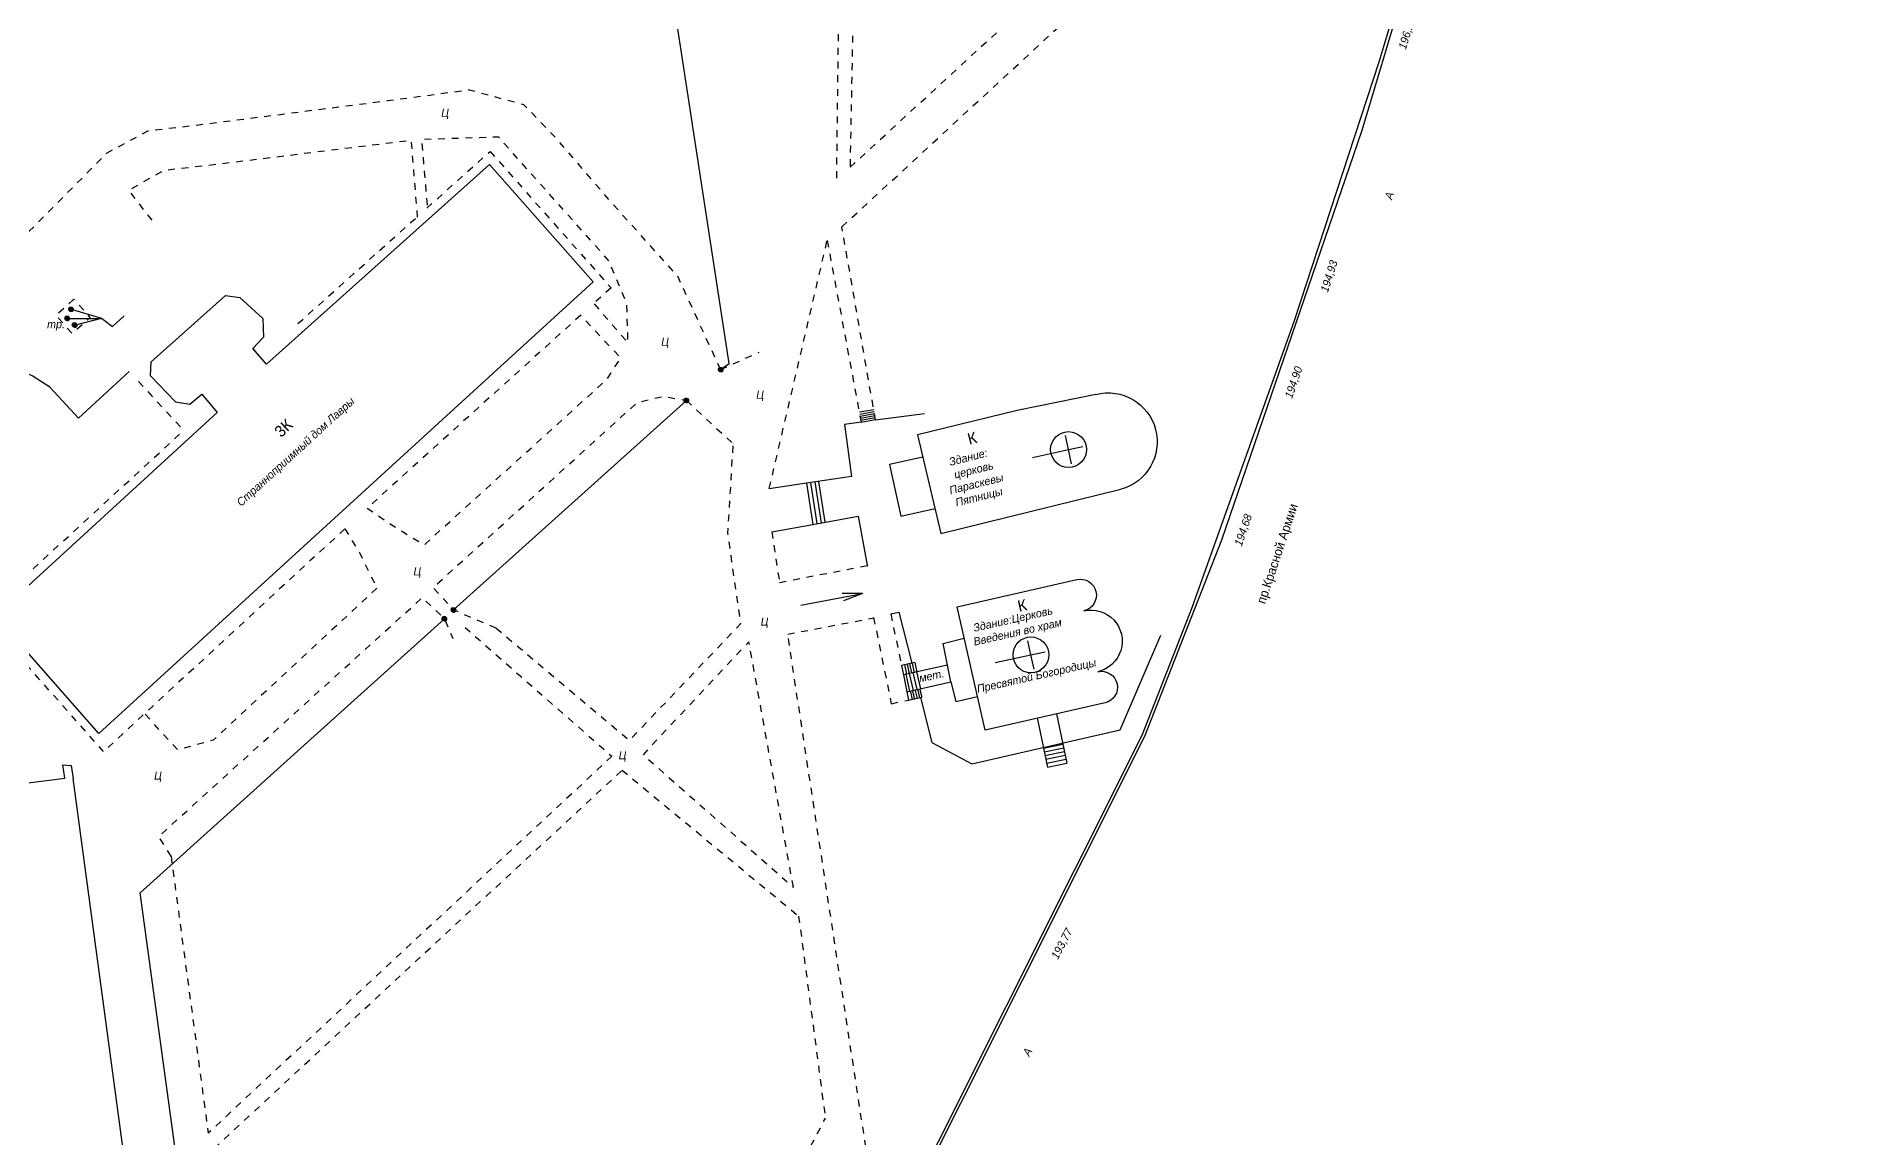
# Model space of a CAD drawing. Header units: metres. Extents: x 2227888 to 2228620, y 529759 to 530801.
# Drawn here: x 2228305.7 to 2228503.6, y 530104.2 to 530224.7 of the extents above; entities that cross this region are included whole.
import ezdxf

# ---------------------------------------------------------------- set-up
doc = ezdxf.new("R2010")
doc.units = ezdxf.units.M
doc.header["$LTSCALE"] = 0.5
for name, pattern in [('189_3', [3, 1.5, -1.5]), ('24', [3, 1.5, -1.5]), ('CONTI', [0])]:
    doc.linetypes.add(name, pattern=pattern)
for name, color, linetype in [('АВТОДОРОГИ', 252, 'CONTI'), ('ЗДАН_ОБЩЕСТ', 252, 'CONTI'), ('КУЛЬТ_РИТУАЛ', 252, 'CONTI'), ('ОГРАЖДЕНИЯ', 252, 'CONTI'), ('СООРУЖЕНИЯ', 252, 'CONTI'), ('ТРОТУАРЫ', 252, 'CONTI')]:
    doc.layers.add(name, color=color, linetype=linetype)
doc.layers.add('ИИ_Ограды_025', color=7, linetype='Continuous', lineweight=25)
doc.layers.get('0').off()
doc.styles.get("Standard").update_dxf_attribs({"font": '', "height": 0.875})
doc.styles.add('БМ431', font='', dxfattribs={"height": 0.875})
doc.styles.add('древний курсив', font='', dxfattribs={"height": 0.875})
doc.styles.add('рубленый', font='', dxfattribs={"height": 1})
doc.styles.get('Standard').set_extended_font_data('Bm431', italic=True)
doc.styles.get('БМ431').set_extended_font_data('Bm431', italic=True)
doc.styles.get('древний курсив').set_extended_font_data('D431', italic=True)
doc.styles.get('рубленый').set_extended_font_data('P131')
doc.linetypes.add('119_3', pattern='A,6,-2,[12,GUGK.shx,S=1,R=0,X=0,Y=0],6,[12,GUGK.shx,S=1,R=180,X=0,Y=0],-2', length=16)
doc.linetypes.add('122_k', pattern='A,1,-2,6,-0.5,-0.2,["К",Standard,S=2,R=0,X=-0.1,Y=-1],-0.2,-2,6,-2,6,-2,6', length=33.9)
doc.linetypes.add('280', pattern='A,2,[9,GUGK.shx,S=0.25,R=0,X=0,Y=0.5],2,0', length=4)
doc.linetypes.add('474_1', pattern='A,1.5,[4,GUGK.shx,S=1,R=0,X=0,Y=-0.5],-0.5,[5,GUGK.shx,S=0.3,R=45,X=0,Y=0.5],0.001,-0.5,0.5', length=3.001)
doc.linetypes.add('474_2', pattern='A,2,[8,GUGK.shx,S=0.1,R=0,X=0,Y=0],2', length=4)
doc.linetypes.add('84a_2', pattern='A,0.001,[5,GUGK.shx,S=0.9,R=225,X=0,Y=0],0.5,[5,GUGK.shx,S=0.4,R=225,X=0,Y=0],0.5', length=1.001)

# ---------------------------------------------------------------- blocks, each defined once
blk = doc.blocks.new('g107_1a')
at = {"linetype": 'Continuous'}
for p, q in [((-0.25, 0.05), (-0.05, 0.25)), ((-0.25, 0.05), (-0.05, 0.25)), ((-0.25, 0.04), (-0.04, 0.25)), ((-0.25, 0.04), (-0.04, 0.25)), ((-0.25, 0.04), (-0.04, 0.25)), ((-0.25, 0.04), (-0.04, 0.25)), ((-0.25, 0.04), (-0.04, 0.25)), ((-0.25, 0.03), (-0.03, 0.25)), ((-0.25, 0.03), (-0.03, 0.25)), ((-0.25, 0.03), (-0.03, 0.25)), ((-0.25, 0.03), (-0.03, 0.25)), ((-0.25, 0.03), (-0.03, 0.25)), ((-0.25, 0.02), (-0.02, 0.25)), ((-0.25, 0.02), (-0.02, 0.25)), ((-0.25, 0.02), (-0.02, 0.25)), ((-0.25, 0.02), (-0.02, 0.25)), ((-0.25, 0.02), (-0.02, 0.25)), ((-0.25, 0.01), (-0.01, 0.25)), ((-0.25, 0.01), (-0.01, 0.25)), ((-0.25, 0.01), (-0.01, 0.25)), ((-0.25, 0.01), (-0.01, 0.25)), ((-0.25, 0.01), (-0.01, 0.25)), ((-0.25, 0), (0, 0.25)), ((-0.25, 0), (0, 0.25)), ((-0.25, 0), (0, 0.25)), ((-0.25, 0), (0, 0.25)), ((-0.25, 0), (0, 0.25)), ((-0.25, 0), (0, 0.25)), ((-0.25, -0.01), (0.01, 0.25)), ((-0.25, -0.01), (0.01, 0.25)), ((-0.25, -0.01), (0.01, 0.25)), ((-0.25, -0.01), (0.01, 0.25)), ((-0.25, -0.01), (0.01, 0.25)), ((-0.25, -0.01), (0.01, 0.25)), ((-0.25, -0.02), (0.02, 0.25)), ((-0.25, -0.02), (0.02, 0.25)), ((-0.25, -0.02), (0.02, 0.25)), ((-0.25, -0.02), (0.02, 0.25)), ((-0.25, -0.02), (0.02, 0.25)), ((-0.25, -0.02), (0.02, 0.25)), ((-0.25, -0.03), (0.03, 0.25)), ((-0.25, -0.03), (0.03, 0.25)), ((-0.25, -0.03), (0.03, 0.25)), ((-0.25, -0.03), (0.03, 0.25)), ((-0.25, -0.03), (0.03, 0.25)), ((-0.25, -0.03), (0.03, 0.25)), ((-0.25, -0.04), (0.03, 0.25)), ((-0.25, -0.04), (0.04, 0.25)), ((-0.25, -0.04), (0.04, 0.25)), ((-0.25, -0.04), (0.04, 0.25)), ((-0.25, -0.04), (0.04, 0.25)), ((-0.25, -0.04), (0.04, 0.25)), ((-0.25, -0.04), (0.04, 0.25)), ((-0.25, -0.05), (0.05, 0.25)), ((-0.25, -0.05), (0.05, 0.25)), ((-0.25, -0.05), (0.05, 0.25)), ((-0.24, 0.08), (-0.08, 0.24)), ((-0.24, 0.08), (-0.08, 0.24)), ((-0.24, 0.08), (-0.08, 0.24)), ((-0.24, 0.07), (-0.07, 0.24)), ((-0.24, 0.07), (-0.07, 0.24)), ((-0.24, 0.07), (-0.07, 0.24)), ((-0.24, 0.07), (-0.07, 0.24)), ((-0.24, 0.06), (-0.06, 0.24)), ((-0.24, 0.06), (-0.06, 0.24)), ((-0.24, 0.06), (-0.06, 0.24)), ((-0.24, 0.06), (-0.06, 0.24)), ((-0.24, 0.06), (-0.06, 0.24)), ((-0.24, 0.05), (-0.05, 0.24)), ((-0.24, 0.05), (-0.05, 0.24)), ((-0.24, -0.05), (0.05, 0.24)), ((-0.24, -0.05), (0.05, 0.24)), ((-0.24, -0.05), (0.05, 0.24)), ((-0.24, -0.05), (0.05, 0.24)), ((-0.24, -0.06), (0.06, 0.24)), ((-0.24, -0.06), (0.06, 0.24)), ((-0.24, -0.06), (0.06, 0.24)), ((-0.24, -0.06), (0.06, 0.24)), ((-0.24, -0.06), (0.06, 0.24)), ((-0.24, -0.06), (0.06, 0.24)), ((-0.24, -0.06), (0.06, 0.24)), ((-0.24, -0.07), (0.07, 0.24)), ((-0.24, -0.07), (0.07, 0.24)), ((-0.24, -0.07), (0.07, 0.24)), ((-0.24, -0.07), (0.07, 0.24)), ((-0.24, -0.07), (0.07, 0.24)), ((-0.24, -0.07), (0.07, 0.24)), ((-0.24, -0.07), (0.07, 0.24)), ((-0.24, -0.08), (0.08, 0.24)), ((-0.24, -0.08), (0.08, 0.24)), ((-0.24, -0.08), (0.08, 0.24)), ((-0.24, -0.08), (0.08, 0.24)), ((-0.24, -0.08), (0.08, 0.24)), ((-0.24, -0.08), (0.08, 0.24)), ((-0.24, -0.08), (0.08, 0.24)), ((-0.24, -0.08), (0.08, 0.24)), ((-0.23, 0.11), (-0.11, 0.23)), ((-0.23, 0.1), (-0.1, 0.23)), ((-0.23, 0.1), (-0.1, 0.23)), ((-0.23, 0.1), (-0.1, 0.23)), ((-0.23, 0.09), (-0.09, 0.23)), ((-0.23, 0.09), (-0.09, 0.23)), ((-0.23, 0.09), (-0.09, 0.23)), ((-0.24, 0.09), (-0.09, 0.23)), ((-0.23, -0.09), (0.09, 0.23)), ((-0.23, -0.09), (0.09, 0.23)), ((-0.23, -0.09), (0.09, 0.23)), ((-0.23, -0.09), (0.09, 0.23)), ((-0.23, -0.09), (0.09, 0.23)), ((-0.23, -0.09), (0.09, 0.23)), ((-0.23, -0.09), (0.09, 0.23)), ((-0.23, -0.09), (0.09, 0.23)), ((-0.23, -0.1), (0.1, 0.23)), ((-0.23, -0.1), (0.1, 0.23)), ((-0.23, -0.1), (0.1, 0.23)), ((-0.23, -0.1), (0.1, 0.23)), ((-0.23, -0.1), (0.1, 0.23)), ((-0.23, -0.1), (0.1, 0.23)), ((-0.23, -0.1), (0.1, 0.23)), ((-0.23, -0.1), (0.1, 0.23)), ((-0.23, -0.11), (0.11, 0.23)), ((-0.23, -0.11), (0.11, 0.23)), ((-0.23, -0.11), (0.11, 0.23)), ((-0.22, 0.12), (-0.13, 0.22)), ((-0.22, 0.12), (-0.12, 0.22)), ((-0.22, 0.12), (-0.12, 0.22)), ((-0.22, 0.11), (-0.11, 0.22)), ((-0.22, 0.11), (-0.11, 0.22)), ((-0.22, -0.11), (0.11, 0.22)), ((-0.22, -0.11), (0.11, 0.22)), ((-0.22, -0.11), (0.11, 0.22)), ((-0.22, -0.11), (0.11, 0.22)), ((-0.22, -0.11), (0.11, 0.22)), ((-0.22, -0.12), (0.12, 0.22)), ((-0.22, -0.12), (0.12, 0.22)), ((-0.22, -0.12), (0.12, 0.22)), ((-0.22, -0.12), (0.12, 0.22)), ((-0.22, -0.12), (0.12, 0.22)), ((-0.22, -0.12), (0.12, 0.22)), ((-0.22, -0.12), (0.12, 0.22)), ((-0.22, -0.12), (0.12, 0.22)), ((-0.22, -0.12), (0.12, 0.22)), ((-0.22, -0.13), (0.13, 0.22)), ((-0.22, -0.13), (0.13, 0.22)), ((-0.21, 0.14), (-0.14, 0.21)), ((-0.21, 0.13), (-0.13, 0.21)), ((-0.21, 0.13), (-0.13, 0.21)), ((-0.21, -0.13), (0.13, 0.21)), ((-0.21, -0.13), (0.13, 0.21)), ((-0.21, -0.13), (0.13, 0.21)), ((-0.21, -0.13), (0.13, 0.21)), ((-0.21, -0.13), (0.13, 0.21)), ((-0.21, -0.13), (0.13, 0.21)), ((-0.21, -0.13), (0.13, 0.21)), ((-0.21, -0.14), (0.14, 0.21)), ((-0.21, -0.14), (0.14, 0.21)), ((-0.21, -0.14), (0.14, 0.21)), ((-0.21, -0.14), (0.14, 0.21)), ((-0.21, -0.14), (0.14, 0.21)), ((-0.21, -0.14), (0.14, 0.21)), ((-0.21, -0.14), (0.14, 0.21)), ((-0.21, -0.14), (0.14, 0.21)), ((-0.2, 0.15), (-0.15, 0.2)), ((-0.2, 0.14), (-0.14, 0.2)), ((-0.2, -0.14), (0.14, 0.2)), ((-0.2, -0.14), (0.14, 0.2)), ((-0.2, -0.15), (0.15, 0.2)), ((-0.2, -0.15), (0.15, 0.2)), ((-0.2, -0.15), (0.15, 0.2)), ((-0.2, -0.15), (0.15, 0.2)), ((-0.2, -0.15), (0.15, 0.2)), ((-0.2, -0.15), (0.15, 0.2)), ((-0.2, -0.15), (0.15, 0.2)), ((-0.2, -0.15), (0.15, 0.2)), ((-0.2, -0.15), (0.15, 0.2)), ((-0.2, -0.16), (0.16, 0.2)), ((-0.2, -0.16), (0.16, 0.2)), ((-0.19, 0.16), (-0.16, 0.19)), ((-0.19, -0.16), (0.16, 0.19)), ((-0.19, -0.16), (0.16, 0.19)), ((-0.19, -0.16), (0.16, 0.19)), ((-0.19, -0.16), (0.16, 0.19)), ((-0.19, -0.16), (0.16, 0.19)), ((-0.19, -0.16), (0.16, 0.19)), ((-0.19, -0.16), (0.16, 0.19)), ((-0.19, -0.16), (0.16, 0.19)), ((-0.19, -0.16), (0.16, 0.19)), ((-0.19, -0.17), (0.17, 0.19)), ((-0.19, -0.17), (0.17, 0.19)), ((-0.19, -0.17), (0.17, 0.19)), ((-0.18, -0.17), (0.17, 0.18)), ((-0.18, -0.17), (0.17, 0.18)), ((-0.18, -0.17), (0.17, 0.18)), ((-0.18, -0.17), (0.17, 0.18)), ((-0.18, -0.17), (0.17, 0.18)), ((-0.18, -0.17), (0.17, 0.18)), ((-0.18, -0.17), (0.17, 0.18)), ((-0.18, -0.17), (0.17, 0.18)), ((-0.18, -0.18), (0.18, 0.18)), ((-0.18, -0.18), (0.18, 0.18)), ((-0.18, -0.18), (0.18, 0.18)), ((-0.18, -0.18), (0.18, 0.18)), ((-0.17, -0.18), (0.18, 0.17)), ((-0.17, -0.18), (0.18, 0.17)), ((-0.17, -0.18), (0.18, 0.17)), ((-0.17, -0.18), (0.18, 0.17)), ((-0.17, -0.18), (0.18, 0.17)), ((-0.17, -0.18), (0.18, 0.17)), ((-0.17, -0.18), (0.18, 0.17)), ((-0.17, -0.19), (0.19, 0.17)), ((-0.17, -0.19), (0.19, 0.17)), ((-0.17, -0.19), (0.19, 0.17)), ((-0.17, -0.19), (0.19, 0.17)), ((-0.16, -0.19), (0.19, 0.16)), ((-0.16, -0.19), (0.19, 0.16)), ((-0.16, -0.19), (0.19, 0.16)), ((-0.16, -0.19), (0.19, 0.16)), ((-0.16, -0.19), (0.19, 0.16)), ((-0.16, -0.19), (0.19, 0.16)), ((-0.16, -0.19), (0.19, 0.16)), ((-0.16, -0.19), (0.19, 0.16)), ((-0.16, -0.19), (0.19, 0.16)), ((-0.16, -0.2), (0.2, 0.16)), ((-0.15, -0.2), (0.2, 0.15)), ((-0.15, -0.2), (0.2, 0.15)), ((-0.15, -0.2), (0.2, 0.15)), ((-0.15, -0.2), (0.2, 0.15)), ((-0.15, -0.2), (0.2, 0.15)), ((-0.15, -0.2), (0.2, 0.15)), ((-0.15, -0.2), (0.2, 0.15)), ((-0.15, -0.2), (0.2, 0.15)), ((-0.15, -0.2), (0.2, 0.15)), ((-0.15, -0.2), (0.2, 0.15)), ((-0.14, -0.2), (0.2, 0.14)), ((-0.14, -0.2), (0.2, 0.14)), ((-0.14, -0.21), (0.21, 0.14)), ((-0.14, -0.21), (0.21, 0.14)), ((-0.14, -0.21), (0.21, 0.14)), ((-0.14, -0.21), (0.21, 0.14)), ((-0.14, -0.21), (0.21, 0.14)), ((-0.14, -0.21), (0.21, 0.14)), ((-0.14, -0.21), (0.21, 0.14)), ((-0.13, -0.21), (0.21, 0.13)), ((-0.13, -0.21), (0.21, 0.13)), ((-0.13, -0.21), (0.21, 0.13)), ((-0.13, -0.21), (0.21, 0.13)), ((-0.13, -0.21), (0.21, 0.13)), ((-0.13, -0.21), (0.21, 0.13)), ((-0.13, -0.21), (0.21, 0.13)), ((-0.13, -0.22), (0.22, 0.13)), ((-0.13, -0.22), (0.22, 0.13)), ((-0.13, -0.22), (0.22, 0.12)), ((-0.12, -0.22), (0.22, 0.12)), ((-0.12, -0.22), (0.22, 0.12)), ((-0.12, -0.22), (0.22, 0.12)), ((-0.12, -0.22), (0.22, 0.12)), ((-0.12, -0.22), (0.22, 0.12)), ((-0.12, -0.22), (0.22, 0.12)), ((-0.12, -0.22), (0.22, 0.12)), ((-0.12, -0.22), (0.22, 0.12)), ((-0.11, -0.22), (0.22, 0.11)), ((-0.11, -0.22), (0.22, 0.11)), ((-0.11, -0.22), (0.22, 0.11)), ((-0.11, -0.22), (0.22, 0.11)), ((-0.11, -0.22), (0.22, 0.11)), ((-0.11, -0.23), (0.23, 0.11)), ((-0.11, -0.23), (0.23, 0.11)), ((-0.11, -0.23), (0.23, 0.11)), ((-0.11, -0.23), (0.23, 0.11)), ((-0.1, -0.23), (0.23, 0.1)), ((-0.1, -0.23), (0.23, 0.1)), ((-0.1, -0.23), (0.23, 0.1)), ((-0.1, -0.23), (0.23, 0.1)), ((-0.1, -0.23), (0.23, 0.1)), ((-0.1, -0.23), (0.23, 0.1)), ((-0.1, -0.23), (0.23, 0.1)), ((-0.1, -0.23), (0.23, 0.1)), ((-0.09, -0.23), (0.23, 0.09)), ((-0.09, -0.23), (0.23, 0.09)), ((-0.09, -0.23), (0.23, 0.09)), ((-0.09, -0.23), (0.23, 0.09)), ((-0.09, -0.23), (0.23, 0.09)), ((-0.09, -0.23), (0.23, 0.09)), ((-0.09, -0.23), (0.23, 0.09)), ((-0.09, -0.24), (0.23, 0.09)), ((-0.08, -0.24), (0.24, 0.08)), ((-0.08, -0.24), (0.24, 0.08)), ((-0.08, -0.24), (0.24, 0.08)), ((-0.08, -0.24), (0.24, 0.08)), ((-0.08, -0.24), (0.24, 0.08)), ((-0.08, -0.24), (0.24, 0.08)), ((-0.08, -0.24), (0.24, 0.08)), ((-0.07, -0.24), (0.24, 0.07)), ((-0.07, -0.24), (0.24, 0.07)), ((-0.07, -0.24), (0.24, 0.07)), ((-0.07, -0.24), (0.24, 0.07)), ((-0.07, -0.24), (0.24, 0.07)), ((-0.07, -0.24), (0.24, 0.07)), ((-0.07, -0.24), (0.24, 0.07)), ((-0.06, -0.24), (0.24, 0.06)), ((-0.06, -0.24), (0.24, 0.06)), ((-0.06, -0.24), (0.24, 0.06)), ((-0.06, -0.24), (0.24, 0.06)), ((-0.06, -0.24), (0.24, 0.06)), ((-0.06, -0.24), (0.24, 0.06)), ((-0.06, -0.24), (0.24, 0.06)), ((-0.06, -0.24), (0.24, 0.06)), ((-0.05, -0.24), (0.24, 0.05)), ((-0.05, -0.24), (0.24, 0.05)), ((-0.05, -0.24), (0.24, 0.05)), ((-0.05, -0.25), (0.25, 0.05)), ((-0.05, -0.25), (0.25, 0.05)), ((-0.05, -0.25), (0.25, 0.05)), ((-0.04, -0.25), (0.25, 0.04)), ((-0.04, -0.25), (0.25, 0.04)), ((-0.04, -0.25), (0.25, 0.04)), ((-0.04, -0.25), (0.25, 0.04)), ((-0.04, -0.25), (0.25, 0.04)), ((-0.04, -0.25), (0.25, 0.04)), ((-0.04, -0.25), (0.25, 0.04)), ((-0.03, -0.25), (0.25, 0.03)), ((-0.03, -0.25), (0.25, 0.03)), ((-0.03, -0.25), (0.25, 0.03)), ((-0.03, -0.25), (0.25, 0.03)), ((-0.03, -0.25), (0.25, 0.03)), ((-0.03, -0.25), (0.25, 0.03)), ((-0.02, -0.25), (0.25, 0.02)), ((-0.02, -0.25), (0.25, 0.02)), ((-0.02, -0.25), (0.25, 0.02)), ((-0.02, -0.25), (0.25, 0.02)), ((-0.02, -0.25), (0.25, 0.02)), ((-0.02, -0.25), (0.25, 0.02)), ((-0.01, -0.25), (0.25, 0.01)), ((-0.01, -0.25), (0.25, 0.01)), ((-0.01, -0.25), (0.25, 0.01)), ((-0.01, -0.25), (0.25, 0.01)), ((-0.01, -0.25), (0.25, 0.01)), ((-0.01, -0.25), (0.25, 0.01)), ((0, -0.25), (0.25, 0)), ((0, -0.25), (0.25, 0)), ((0, -0.25), (0.25, 0)), ((0, -0.25), (0.25, 0)), ((0, -0.25), (0.25, 0)), ((0, -0.25), (0.25, 0)), ((0.01, -0.25), (0.25, -0.01)), ((0.01, -0.25), (0.25, -0.01)), ((0.01, -0.25), (0.25, -0.01)), ((0.01, -0.25), (0.25, -0.01)), ((0.01, -0.25), (0.25, -0.01)), ((0.02, -0.25), (0.25, -0.02)), ((0.02, -0.25), (0.25, -0.02)), ((0.02, -0.25), (0.25, -0.02)), ((0.02, -0.25), (0.25, -0.02)), ((0.02, -0.25), (0.25, -0.02)), ((0.02, -0.25), (0.25, -0.02)), ((0.03, -0.25), (0.25, -0.03)), ((0.03, -0.25), (0.25, -0.03)), ((0.03, -0.25), (0.25, -0.03)), ((0.03, -0.25), (0.25, -0.03)), ((0.03, -0.25), (0.25, -0.04)), ((0.04, -0.25), (0.25, -0.04)), ((0.04, -0.25), (0.25, -0.04)), ((0.04, -0.25), (0.25, -0.04)), ((0.04, -0.25), (0.25, -0.04)), ((0.05, -0.25), (0.25, -0.05)), ((0.05, -0.25), (0.25, -0.05)), ((0.05, -0.24), (0.24, -0.05)), ((0.05, -0.24), (0.24, -0.05)), ((0.05, -0.24), (0.24, -0.05)), ((0.06, -0.24), (0.24, -0.06)), ((0.06, -0.24), (0.24, -0.06)), ((0.06, -0.24), (0.24, -0.06)), ((0.06, -0.24), (0.24, -0.06)), ((0.07, -0.24), (0.24, -0.07)), ((0.07, -0.24), (0.24, -0.07)), ((0.07, -0.24), (0.24, -0.07)), ((0.07, -0.24), (0.24, -0.07)), ((0.08, -0.24), (0.24, -0.08)), ((0.08, -0.24), (0.24, -0.08)), ((0.08, -0.24), (0.24, -0.08)), ((0.08, -0.24), (0.24, -0.08)), ((0.09, -0.23), (0.23, -0.09)), ((0.09, -0.23), (0.23, -0.09)), ((0.09, -0.23), (0.23, -0.09)), ((0.1, -0.23), (0.23, -0.1)), ((0.1, -0.23), (0.23, -0.1)), ((0.1, -0.23), (0.23, -0.1)), ((0.11, -0.23), (0.23, -0.11)), ((0.11, -0.23), (0.23, -0.11)), ((0.11, -0.22), (0.22, -0.11)), ((0.12, -0.22), (0.22, -0.12)), ((0.12, -0.22), (0.22, -0.12)), ((0.12, -0.22), (0.22, -0.12)), ((0.13, -0.21), (0.21, -0.13)), ((0.13, -0.21), (0.21, -0.13)), ((0.14, -0.21), (0.21, -0.14)), ((0.14, -0.21), (0.21, -0.14)), ((0.15, -0.2), (0.2, -0.15)), ((0.16, -0.19), (0.19, -0.16)), ((0.17, -0.18), (0.18, -0.17))]:
    blk.add_line(p, q, dxfattribs=at)
blk.add_circle((0, 0), 0.25, dxfattribs=at)

msp = doc.modelspace()

# ---------------------------------------------------------------- linework, layer by layer
at = {"layer": 'АВТОДОРОГИ', "flags": 128}
msp.add_lwpolyline([(2228460.72, 530247.92), (2228450.69, 530214.38), (2228435.36, 530169.58), (2228426.95, 530148.09), (2228400.1, 530094.6), (2228380.27, 530054.45), (2228366.3, 530027.35), (2228358.49, 530012.04)], dxfattribs=at)
at = {"layer": 'ЗДАН_ОБЩЕСТ', "extrusion": (0.00020846, -0.011163, 0.999938)}
for p, q in [((2228327.99, 530196.1), (2228330.52, 530193.81, 0.01)), ((2228329.42, 530190.52, -0.02), (2228329.58, 530190.33, -0.02)), ((2228325.61, 530025.81, -0.55), (2228309.76, 530143.52, -0.54))]:
    msp.add_line(p, q, dxfattribs=at)
at = {"layer": 'ЗДАН_ОБЩЕСТ', "linetype": '24', "lineweight": 25}
for points in [[(2228348.44, 530205.88), (2228355.36, 530212.09), (2228368.59, 530197.16), (2228366.7, 530195.46)], [(2228334.35, 530193.25), (2228347.39, 530204.94)], [(2228365.27, 530194.17), (2228341.92, 530173.08)], [(2228339.47, 530170.82), (2228313.09, 530146.45), (2228299.85, 530161.37), (2228321.85, 530181.56)]]:
    msp.add_lwpolyline(points, dxfattribs=at)
at = {"layer": 'ЗДАН_ОБЩЕСТ', "linetype": 'Continuous', "lineweight": 25}
for points in [[(2228330.92, 530188.83), (2228355.28, 530210.67), (2228366.63, 530197.84), (2228312.58, 530148.42), (2228301.25, 530161.29), (2228325.5, 530183.55)], [(2228330.52, 530193.81), (2228330.59, 530191.77)]]:
    msp.add_lwpolyline(points, dxfattribs=at)
at = {"layer": 'ЗДАН_ОБЩЕСТ', "flags": 128}
for points in [[(2228318.29, 530189.07), (2228326.43, 530196.34)], [(2228326.43, 530196.34), (2228327.99, 530196.1)], [(2228318.22, 530187.56), (2228318.29, 530189.07)]]:
    msp.add_lwpolyline(points, dxfattribs=at)
for points, elevation in [([(2228330.92, 530188.83), (2228329.42, 530190.52), (2228330.59, 530191.77)], -0.04), ([(2228314.9, 530032.6), (2228308.81, 530031.61), (2228294.51, 530141.67), (2228301.1, 530142.55), (2228308.86, 530143.53), (2228308.64, 530144.99), (2228309.54, 530144.92), (2228309.76, 530143.52)], -0.55)]:
    msp.add_lwpolyline(points, dxfattribs=dict(at, elevation=elevation))
at = {"layer": 'ЗДАН_ОБЩЕСТ', "linetype": '24', "flags": 128}
msp.add_lwpolyline([(2228316.92, 530186.92), (2228321.85, 530181.56)], dxfattribs=at)
at = {"layer": 'ЗДАН_ОБЩЕСТ', "linetype": 'Continuous', "elevation": 193.96, "flags": 128}
msp.add_lwpolyline([(2228318.22, 530187.56), (2228318.22, 530187.56), (2228318.22, 530187.56), (2228320.95, 530184.71), (2228322.51, 530184.43), (2228323.83, 530185.54), (2228325.5, 530183.55)], dxfattribs=at)
at = {"layer": 'ИИ_Ограды_025', "linetype": '474_2', "elevation": -2.03}
msp.add_lwpolyline([(2228356.75, 530011.02), (2228359.82, 530014.87), (2228426.68, 530148.26), (2228432.15, 530162.21), (2228443.35, 530193.6), (2228452.62, 530221.87), (2228459.82, 530245.9), (2228466.38, 530269.3), (2228486.66, 530343.9), (2228496.39, 530383.22), (2228498.81, 530397.01), (2228500.41, 530423.43), (2228503.64, 530478.62)], dxfattribs=at)
at = {"layer": 'КУЛЬТ_РИТУАЛ', "extrusion": (0.00020846, -0.011163, 0.999938)}
for p, q in [((2228421.6, 530185.5, -0.1), (2228413.02, 530183.75, -0.11)), ((2228395.76, 530183.59, -0.11), (2228397.32, 530183.88, -0.11)), ((2228395.79, 530183.35, -0.11), (2228397.37, 530183.64, -0.11)), ((2228395.83, 530183.13, -0.12), (2228397.4, 530183.42, -0.11)), ((2228395.87, 530182.9, -0.12), (2228397.44, 530183.19, -0.12)), ((2228395.9, 530182.7, -0.12), (2228397.48, 530182.99, -0.12)), ((2228395.93, 530182.47, -0.12), (2228397.52, 530182.77, -0.12)), ((2228413.02, 530183.75, -0.11), (2228402.12, 530181.1, -0.14)), ((2228402.12, 530181.1, -0.14), (2228404.66, 530170.29, -0.26)), ((2228402.7, 530178.65, -0.17), (2228399.06, 530177.83, -0.18)), ((2228399.06, 530177.83, -0.18), (2228400.3, 530172.2, -0.24)), ((2228404.66, 530170.29, -0.26), (2228424.33, 530175.14, -0.21)), ((2228400.3, 530172.2, -0.24), (2228404.03, 530173.02, -0.23)), ((2228406.43, 530162.27, -0.35), (2228419.54, 530165.27, -0.32)), ((2228409.51, 530148.8, -0.5), (2228406.43, 530162.27, -0.35)), ((2228404.91, 530158.27, -0.4), (2228407.21, 530158.86, -0.39)), ((2228405.77, 530154.09, -0.44), (2228404.91, 530158.27, -0.4)), ((2228405.4, 530155.9, -0.42), (2228400.57, 530154.85, -0.43)), ((2228400.96, 530152.98, -0.46), (2228405.77, 530154.09, -0.44)), ((2228405.77, 530154.09, -0.44), (2228406.31, 530151.92, -0.47)), ((2228406.31, 530151.92, -0.47), (2228408.66, 530152.46, -0.46)), ((2228422.62, 530151.78, -0.47), (2228409.51, 530148.8, -0.5)), ((2228417.32, 530150.57, -0.49), (2228417.83, 530148.12, -0.51)), ((2228415.2, 530150.13, -0.49), (2228416.32, 530144.74, -0.55)), ((2228415.88, 530146.83, -0.53), (2228418.02, 530147.27, -0.52)), ((2228415.97, 530146.43, -0.53), (2228418.11, 530146.87, -0.53)), ((2228417.83, 530148.12, -0.51), (2228418.45, 530145.18, -0.55)), ((2228416.05, 530146.02, -0.54), (2228418.19, 530146.46, -0.53)), ((2228416.14, 530145.61, -0.54), (2228418.27, 530146.05, -0.54)), ((2228416.22, 530145.19, -0.55), (2228418.36, 530145.63, -0.54)), ((2228416.32, 530144.74, -0.55), (2228418.45, 530145.18, -0.55))]:
    msp.add_line(p, q, dxfattribs=at)
at = {"layer": 'КУЛЬТ_РИТУАЛ', "linetype": '189_3', "extrusion": (0.00020846, -0.011163, 0.999938)}
msp.add_line((2228382.84, 530088.68, -1.17), (2228392.03, 530106.35, -0.54), dxfattribs=at)
at = {"layer": 'КУЛЬТ_РИТУАЛ', "flags": 128}
for points, elevation in [([(2228421.6, 530185.5, -0.999406), (2228424.33, 530175.14, -7.581961)], -0.1), ([(2228419.54, 530165.27, -0.994745), (2228420.31, 530161.85, -1.000847), (2228421.84, 530155.19, -0.996506), (2228422.62, 530151.78, 8.715684)], -0.32)]:
    msp.add_lwpolyline(points, format="xyb", dxfattribs=dict(at, elevation=elevation))
at = {"layer": 'КУЛЬТ_РИТУАЛ', "linetype": 'Continuous', "extrusion": (-3.07837e-17, 5.20152e-17, -1)}
for points, elevation in [([(-2228414.7, 530178.63), (-2228418.63, 530179.48), (-2228418.3, 530181.03)], 0.24), ([(-2228418.96, 530177.92), (-2228418.63, 530179.48), (-2228420.18, 530179.81)], 0.24), ([(-2228410.6, 530156.18), (-2228414.52, 530157.02), (-2228414.19, 530158.58)], 0.35), ([(-2228414.86, 530155.47), (-2228414.52, 530157.02), (-2228416.08, 530157.36)], 0.35)]:
    msp.add_lwpolyline(points, dxfattribs=dict(at, elevation=elevation))
at = {"layer": 'КУЛЬТ_РИТУАЛ', "linetype": 'Continuous'}
msp.add_circle((2228418.63, 530179.48, -0.24), 1.96, dxfattribs=at)
at = {"layer": 'КУЛЬТ_РИТУАЛ'}
msp.add_circle((2228414.52, 530157.03, -0.35), 1.96, dxfattribs=at)
at = {"layer": 'ОГРАЖДЕНИЯ', "linetype": '474_1', "flags": 128}
for points in [[(2228380.58, 530188.22), (2228381.5, 530188.91), (2228374.36, 530235.5)], [(2228351.36, 530161.94), (2228376.83, 530184.84)], [(2228317.09, 530131.01), (2228350.36, 530160.98)], [(2228331.39, 530026.41), (2228317.09, 530131.01)]]:
    msp.add_lwpolyline(points, dxfattribs=at)
at = {"layer": 'ОГРАЖДЕНИЯ', "linetype": '189_3', "flags": 128}
for points in [[(2228380.58, 530188.22), (2228384.78, 530190.13)], [(2228320.47, 530135), (2228324.53, 530104.72)]]:
    msp.add_lwpolyline(points, dxfattribs=at)
at = {"layer": 'ОГРАЖДЕНИЯ', "linetype": '280', "flags": 128}
for points, elevation in [([(2228395.93, 530182.47), (2228394.11, 530182.23), (2228394.88, 530176.52), (2228389.97, 530175.81)], -0.12), ([(2228402.89, 530183.4), (2228397.52, 530182.69)], -0.12), ([(2228390.66, 530171.3), (2228395.63, 530172.19), (2228396.62, 530166.84), (2228396.64, 530166.74)], -0.26), ([(2228399.18, 530161.5), (2228400.08, 530161.69), (2228401.49, 530156.12)], -0.98), ([(2228402.44, 530152.36), (2228403.69, 530147.44)], -0.98)]:
    msp.add_lwpolyline(points, dxfattribs=dict(at, elevation=elevation))
msp.add_lwpolyline([(2228403.69, 530147.44), (2228408.04, 530145.11), (2228424.27, 530148.84), (2228428.73, 530159.17)], dxfattribs=at)
at = {"layer": 'СООРУЖЕНИЯ', "linetype": '189_3', "flags": 128}
msp.add_lwpolyline([(2228309.84, 530195.92), (2228307.88, 530194.14), (2228309.66, 530192.17), (2228311.62, 530193.94)], close=True, dxfattribs=at)
at = {"layer": 'СООРУЖЕНИЯ', "flags": 128}
for points, elevation in [([(2228309.53, 530194.82), (2228312.85, 530193.84), (2228314.06, 530192.95), (2228315.35, 530194.1)], 193.79), ([(2228309.11, 530193.83), (2228312.81, 530193.83)], 193.8), ([(2228309.92, 530193.1), (2228312.85, 530193.84)], 193.81)]:
    msp.add_lwpolyline(points, dxfattribs=dict(at, elevation=elevation))
at = {"layer": 'ТРОТУАРЫ', "extrusion": (0.00020846, -0.011163, 0.999938)}
for p, q in [((2228389.97, 530175.81, -0.2), (2228390.66, 530171.3, -0.25)), ((2228390.41, 530175.88, -0.2), (2228391.1, 530171.38, -0.25)), ((2228390.87, 530175.94, -0.2), (2228391.56, 530171.46, -0.25)), ((2228391.29, 530176, -0.2), (2228391.98, 530171.54, -0.25)), ((2228401.82, 530156.2, -0.42), (2228400.37, 530155.87, -0.42)), ((2228400.69, 530155.96, -0.42), (2228400.89, 530154.91, -0.43)), ((2228400.97, 530156.02, -0.42), (2228401.18, 530154.97, -0.43)), ((2228401.25, 530156.08, -0.42), (2228401.46, 530155.02, -0.43)), ((2228401.54, 530156.13, -0.42), (2228401.75, 530155.08, -0.43)), ((2228401.82, 530156.19, -0.42), (2228402.03, 530155.14, -0.43)), ((2228400.96, 530152.98, -0.46), (2228401.14, 530152.08, -0.47)), ((2228401.34, 530152.99, -0.46), (2228401.54, 530152.15, -0.46)), ((2228401.58, 530153.05, -0.45), (2228401.78, 530152.21, -0.46)), ((2228401.86, 530153.12, -0.45), (2228402.06, 530152.27, -0.46)), ((2228402.13, 530153.18, -0.45), (2228402.33, 530152.34, -0.46)), ((2228402.38, 530153.24, -0.45), (2228402.58, 530152.4, -0.46)), ((2228401.14, 530152.08, -0.47), (2228402.58, 530152.4, -0.46))]:
    msp.add_line(p, q, dxfattribs=at)
at = {"layer": 'ТРОТУАРЫ', "linetype": '189_3', "extrusion": (0.00020846, -0.011163, 0.999938)}
for p, q in [((2228397.31, 530161.11, -0.98), (2228399.24, 530151.69, -0.47)), ((2228399.18, 530161.5, -0.98), (2228400.37, 530155.87, -0.42)), ((2228399.24, 530151.69, -0.47), (2228401.14, 530152.08, -0.47))]:
    msp.add_line(p, q, dxfattribs=at)
at = {"layer": 'ТРОТУАРЫ', "linetype": '189_3'}
for points, elevation in [([(2228395.15, 530232.23), (2228394.73, 530210.35), (2228429.46, 530242.27), (2228432.27, 530253.92)], 0.46), ([(2228393.27, 530209.16), (2228393.57, 530233.39)], 0.02)]:
    msp.add_lwpolyline(points, dxfattribs=dict(at, elevation=elevation))
for points in [[(2228397.52, 530182.69), (2228397.52, 530182.69), (2228393.84, 530203.84), (2228433.99, 530240.85), (2228453.94, 530253.19)], [(2228385.9, 530175.23), (2228392.23, 530202.35), (2228395.94, 530182.47)]]:
    msp.add_lwpolyline(points, dxfattribs=at)
at = {"layer": 'ТРОТУАРЫ', "linetype": '189_3', "flags": 128}
for points in [[(2228380.58, 530188.22), (2228375.87, 530198.46), (2228368.73, 530206.39), (2228362.73, 530213.38), (2228359.05, 530217.19), (2228353.1, 530218.79), (2228344.13, 530217.6), (2228325.43, 530215.21), (2228317.91, 530214.29), (2228313.44, 530211.9), (2228297.59, 530195.94)], [(2228347.44, 530204.88), (2228346.75, 530213.29), (2228325.16, 530210.62), (2228319.68, 530209.99), (2228315.83, 530207.82), (2228318.35, 530204.57)], [(2228366.75, 530195.4), (2228370.44, 530191.15), (2228370.33, 530195.38), (2228368.39, 530200.09), (2228356.29, 530213.65), (2228347.86, 530213.38), (2228348.51, 530205.8)], [(2228341.92, 530173.08), (2228344.66, 530171.2), (2228348.16, 530169.06), (2228368.12, 530187.14), (2228369.66, 530189.49), (2228365.27, 530194.16)], [(2228356.02, 530159.95), (2228351.36, 530161.94), (2228349.13, 530164.39), (2228371.47, 530184.64), (2228374.37, 530185.32), (2228376.83, 530184.84)], [(2228356.02, 530159.95), (2228370.6, 530147.68), (2228382.79, 530160.46), (2228381.37, 530170.29), (2228381.96, 530180.12), (2228381.96, 530180.12)], [(2228339.47, 530170.82), (2228341.07, 530168.23), (2228342.98, 530164.34)], [(2228342.98, 530164.34), (2228325.06, 530147.69), (2228321.23, 530146.63), (2228317.57, 530150.59)], [(2228320.47, 530135), (2228319.12, 530137.17), (2228347.95, 530163.29), (2228350.36, 530160.98), (2228351.3, 530158.82)]]:
    msp.add_lwpolyline(points, dxfattribs=at)
at = {"layer": 'ТРОТУАРЫ', "flags": 128}
for points in [[(2228315.88, 530188.02), (2228310.33, 530182.9), (2228307.21, 530186.29), (2228305.28, 530187.56), (2228302.44, 530188.73), (2228298.59, 530189.52), (2228296.8, 530188.65), (2228288.3, 530179.88), (2228288.1, 530178.55), (2228288.1, 530178.55), (2228288.41, 530174.48), (2228289.33, 530171.67), (2228291.73, 530168.31)], [(2228385.9, 530175.23), (2228389.96, 530175.86)], [(2228389.34, 530162.46), (2228396.08, 530163.75), (2228393.86, 530163.75)], [(2228389.34, 530162.46), (2228396.08, 530163.75), (2228394.02, 530162.93)]]:
    msp.add_lwpolyline(points, dxfattribs=at)
at = {"layer": 'ТРОТУАРЫ', "linetype": '189_3', "flags": 128}
for points, elevation in [([(2228376.83, 530184.84), (2228381.96, 530180.12)], -0.32), ([(2228386.16, 530170.49), (2228387.02, 530164.96)], -0.26), ([(2228387.02, 530164.96), (2228396.63, 530166.79)], -0.26), ([(2228387.91, 530159.29), (2228397.32, 530161.07)], -0.98), ([(2228352.62, 530160.03), (2228368.67, 530145.94)], -0.6), ([(2228397.13, 530098.75), (2228387.91, 530159.29)], -0.98), ([(2228368.67, 530145.94), (2228324.53, 530104.72), (2228324.53, 530104.72)], -0.6), ([(2228325.18, 530103.05), (2228369.8, 530144.42)], -1), ([(2228369.8, 530144.42), (2228389.11, 530128.46)], -0.54), ([(2228389.11, 530128.46), (2228392.03, 530106.35)], -0.54)]:
    msp.add_lwpolyline(points, dxfattribs=dict(at, elevation=elevation))
at = {"layer": 'ТРОТУАРЫ', "flags": 128}
for points, elevation in [([(2228386.16, 530170.49), (2228390.66, 530171.3)], -0.26), ([(2228400.37, 530155.87), (2228400.59, 530154.86)], -0.42), ([(2228400.57, 530154.85), (2228400.96, 530152.98)], -0.43), ([(2228400.82, 530154.91), (2228401.25, 530153.05)], -0.43), ([(2228401.21, 530155), (2228401.64, 530153.14)], -0.43), ([(2228401.6, 530155.09), (2228402.03, 530153.23)], -0.43), ([(2228401.99, 530155.18), (2228402.42, 530153.31)], -0.43)]:
    msp.add_lwpolyline(points, dxfattribs=dict(at, elevation=elevation))
at = {"layer": 'ТРОТУАРЫ', "linetype": '189_3', "elevation": -0.39, "flags": 128}
msp.add_lwpolyline([(2228388.54, 530131.61), (2228383.67, 530158.46), (2228372.09, 530146.11), (2228372.09, 530146.11)], close=True, dxfattribs=at)

# ---------------------------------------------------------------- block references
at = {"layer": 'ОГРАЖДЕНИЯ', "linetype": '119_3'}
for p in [(2228380.58, 530188.22), (2228376.83, 530184.84), (2228350.36, 530160.98), (2228351.36, 530161.94)]:
    msp.add_blockref('g107_1a', p, dxfattribs=at)
at = {"layer": 'СООРУЖЕНИЯ', "linetype": '122_k'}
for p in [(2228309.11, 530193.83, 193.8), (2228309.53, 530194.82, 193.79), (2228309.92, 530193.1, 193.81)]:
    msp.add_blockref('g107_1a', p, dxfattribs=at)

# ---------------------------------------------------------------- texts
at = {"layer": 'АВТОДОРОГИ'}
for s, height, rotation, style, p in [('196,23', 0.875, 73.1377, 'древний курсив', (2228455.52, 530223.17)), ('А', 0.875, 73.2497, 'БМ431', (2228454.02, 530206.75)), ('194,93', 0.875, 72.3135, 'древний курсив', (2228446.99, 530196.61)), ('194,90', 0.875, 71.071, 'древний курсив', (2228443.07, 530185)), ('194,68', 0.875, 71.2039, 'древний курсив', (2228437.56, 530168.85)), ('пр.Красной Армии', 1, 71.6125, 'рубленый', (2228440.12, 530162.52)), ('193,77', 0.875, 62.3526, 'древний курсив', (2228417.45, 530123.66)), ('А', 0.875, 62.0524, 'БМ431', (2228414.34, 530113.06))]:
    msp.add_text(s, height=height, rotation=rotation, dxfattribs=dict(at, style=style)).set_placement(p)
at = {"layer": 'ЗДАН_ОБЩЕСТ', "style": 'рубленый'}
msp.add_text('3К', height=1.25, rotation=43.3245, dxfattribs=at).set_placement((2228332.5, 530180.73))
at = {"layer": 'КУЛЬТ_РИТУАЛ', "style": 'БМ431'}
msp.add_text('Странноприимный дом Лавры', height=0.875, rotation=42.5067, dxfattribs=at).set_placement((2228328.13, 530173.21))
at = {"layer": 'КУЛЬТ_РИТУАЛ', "linetype": '280'}
for s, height, rotation, style, p in [('К', 1.25, 14.7692, 'рубленый', (2228407.77, 530180)), ('Здание:', 0.875, 14.155, 'БМ431', (2228405.69, 530177.69)), ('Параскевы', 0.875, 14.155, 'БМ431', (2228405.71, 530174.57)), ('церковь', 0.875, 14.155, 'БМ431', (2228406.23, 530176.3)), ('Пятницы', 0.875, 14.155, 'БМ431', (2228406.38, 530173.25)), ('К', 1.25, 12.7239, 'рубленый', (2228413.22, 530161.72)), ('Здание:Церковь', 0.875, 12.702, 'БМ431', (2228408.32, 530159.54)), ('Введения во храм', 0.875, 12.702, 'БМ431', (2228408.34, 530158.03)), ('Пресвятой Богородицы', 0.875, 12.702, 'БМ431', (2228408.71, 530152.87))]:
    msp.add_text(s, height=height, rotation=rotation, dxfattribs=dict(at, style=style)).set_placement(p)
at = {"layer": 'КУЛЬТ_РИТУАЛ', "linetype": '189_3', "style": 'БМ431'}
msp.add_text('мет.', height=0.875, rotation=11.618, dxfattribs=at).set_placement((2228402.39, 530154.04))
at = {"layer": 'СООРУЖЕНИЯ', "style": 'БМ431'}
msp.add_text('тр.', height=0.875, dxfattribs=at).set_placement((2228306.91, 530192.75))
at = {"layer": 'ТРОТУАРЫ', "linetype": '84a_2', "style": 'БМ431'}
for p in [(2228350.02, 530215.87), (2228374.08, 530190.83), (2228384.47, 530185.03), (2228346.98, 530165.71), (2228384.96, 530160.22), (2228369.43, 530145.62), (2228318.62, 530143.39)]:
    msp.add_text('Ц', height=0.875, dxfattribs=at).set_placement(p)

doc.saveas('drawing.dxf')
